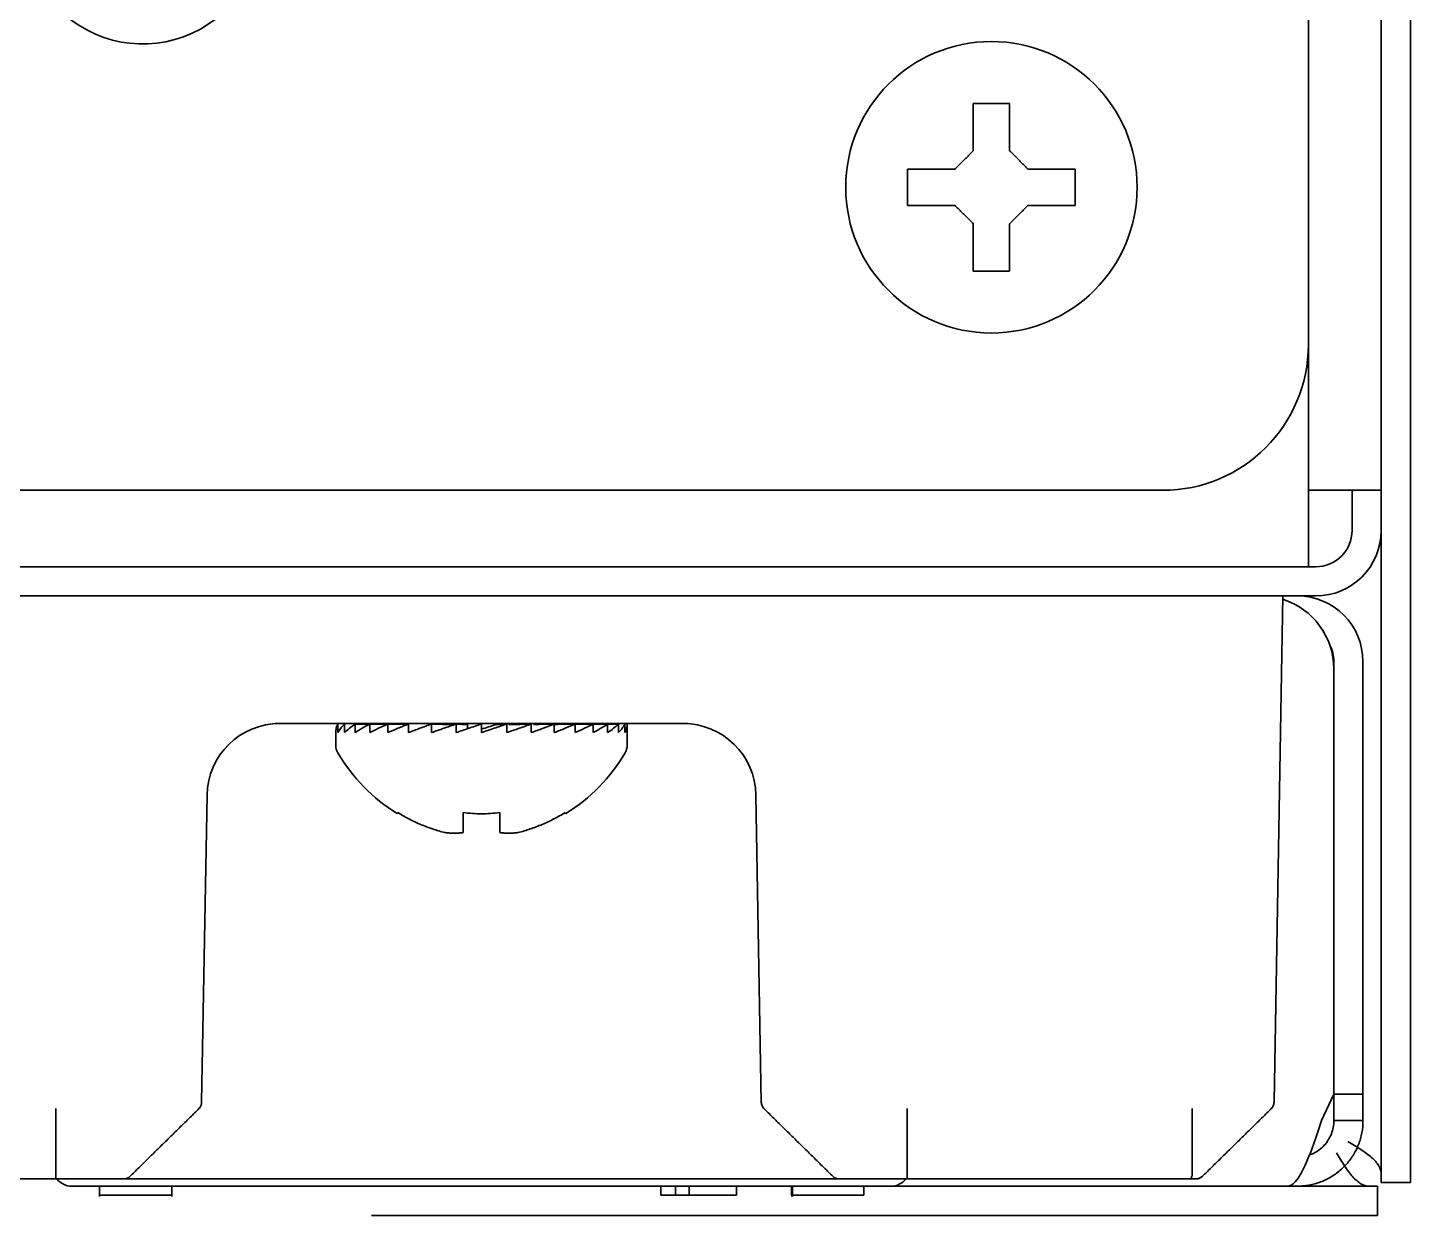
# Model space of a CAD drawing. Extents: x -760 to 4209, y 5795 to 10697.
# Drawn here: x 2672.9 to 2710.85, y 9527.12 to 9559.72 of the extents above; entities that cross this region are included whole.
import ezdxf

# ---------------------------------------------------------------- set-up
doc = ezdxf.new("R2010")
doc.units = 0
doc.header["$LTSCALE"] = 5
doc.layers.add('1', color=7, linetype='CONTINUOUS', true_color=0xffffff)

msp = doc.modelspace()

# ---------------------------------------------------------------- linework, layer by layer
at = {"layer": '1', "color": 7, "linetype": 'Continuous', "lineweight": 35}
for p, q in [((2710.054990581522, 10525.8717726869), (2710.054990581522, 9547.021772686905)), ((2710.854990581523, 9530.021772686905), (2710.854990581523, 9841.921772686905)), ((2708.054990581522, 9546.721772686904), (2708.054990581522, 9638.531297686905)), ((2708.054990581522, 9637.022382686904), (2708.054990581522, 9551.021772686905)), ((2697.054990472274, 9555.339544987834), (2697.054990472274, 9555.839545011582)), ((2701.654990690762, 9555.839545011582), (2701.654990690762, 9555.339544987834)), ((2697.054990472274, 9554.839544964085), (2697.054990472274, 9555.339544987834)), ((2701.654990690762, 9555.339544987834), (2701.654990690762, 9554.839544964085)), ((2704.054990581522, 9547.021772686905), (2645.054381581523, 9547.021772686905)), ((2708.254990581523, 9547.021772686905), (2708.054592581522, 9547.021772686905)), ((2710.054990581522, 9547.021772686905), (2708.254990581523, 9547.021772686905)), ((2709.254990581523, 9547.021772686905), (2709.254990581523, 9545.921772686905)), ((2710.054990581522, 9547.021772686905), (2710.054990581522, 9545.921772686905)), ((2708.054990581522, 9546.721772686904), (2708.054990581522, 9544.921772686905)), ((2710.054990581522, 9530.021772686905), (2710.054990581522, 9545.923799686905)), ((2708.054990581522, 9544.921772686905), (1852.054990581523, 9544.921772686905)), ((2708.054834581523, 9544.921772686905), (2708.254990581523, 9544.921772686905)), ((2665.554990581522, 9544.121772686904), (2708.254990581523, 9544.121772686904)), ((2707.354990581523, 9544.121772686904), (2707.112399581522, 9530.223731686903)), ((2708.754990581523, 9530.449205686904), (2708.754990581523, 9542.321772686904)), ((2709.554990581522, 9530.449205686904), (2709.554990581522, 9542.321772686904)), ((2708.752990581523, 9530.449205686904), (2708.752990581523, 9542.121772686904)), ((2691.013988581522, 9540.621772686904), (2679.695993581523, 9540.621772686904)), ((2681.415759581523, 9540.371772686904), (2681.415759581523, 9540.605328686905)), ((2681.596220581523, 9540.371772686904), (2681.596220581523, 9540.605328686905)), ((2681.890889581523, 9540.371772686904), (2681.890889581523, 9540.605328686905)), ((2682.290813581522, 9540.371772686904), (2682.290813581522, 9540.605328686905)), ((2682.783840581523, 9540.371772686904), (2682.783840581523, 9540.605328686905)), ((2683.121052581523, 9540.600591686903), (2683.121052581523, 9540.621772686904)), ((2683.154990581523, 9540.600103686904), (2683.154990581523, 9540.621772686904)), ((2683.188413581523, 9540.599617686905), (2683.188413581523, 9540.621772686904)), ((2683.255775581523, 9540.598637686904), (2683.255775581523, 9540.621772686904)), ((2683.287667581522, 9540.598168686904), (2683.287667581522, 9540.621772686904)), ((2683.354990581523, 9540.371772686904), (2683.354990581523, 9540.605328686905)), ((2683.420343581523, 9540.604169686903), (2683.420343581523, 9540.621772686904)), ((2683.449735581523, 9540.603641686905), (2683.449735581523, 9540.621772686904)), ((2683.643694581523, 9540.600103686904), (2683.643694581523, 9540.621772686904)), ((2683.669693581523, 9540.599617686905), (2683.669693581523, 9540.621772686904)), ((2683.919042581522, 9540.594868686905), (2683.919042581522, 9540.621772686904)), ((2683.940858581523, 9540.594442686905), (2683.940858581523, 9540.621772686904)), ((2683.986910581523, 9540.371772686904), (2683.986910581523, 9540.605328686905)), ((2684.238021581523, 9540.598637686904), (2684.238021581523, 9540.621772686904)), ((2684.254990581523, 9540.598168686904), (2684.254990581523, 9540.621772686904)), ((2684.590938581523, 9540.588500686905), (2684.590938581523, 9540.621772686904)), ((2684.660398581523, 9540.371772686904), (2684.660398581523, 9540.605328686905)), ((2684.967071581523, 9540.588500686905), (2684.967071581523, 9540.621772686904)), ((2684.972964581523, 9540.471772686904), (2684.972964581523, 9540.621772686904)), ((2685.354990581523, 9540.371772686904), (2685.354990581523, 9540.605328686905)), ((2685.742910581523, 9540.588500686905), (2685.742910581523, 9540.621772686904)), ((2686.049583581523, 9540.371772686904), (2686.049583581523, 9540.605328686905)), ((2686.119042581523, 9540.588500686905), (2686.119042581523, 9540.621772686904)), ((2686.471960581523, 9540.598637686904), (2686.471960581523, 9540.621772686904)), ((2686.723071581523, 9540.371772686904), (2686.723071581523, 9540.605328686905)), ((2686.790938581523, 9540.594868686905), (2686.790938581523, 9540.621772686904)), ((2687.066287581523, 9540.600103686904), (2687.066287581523, 9540.621772686904)), ((2687.289638581523, 9540.604169686903), (2687.289638581523, 9540.621772686904)), ((2687.354990581523, 9540.371772686904), (2687.354990581523, 9540.605328686905)), ((2687.454206581523, 9540.598637686904), (2687.454206581523, 9540.621772686904)), ((2687.554990581522, 9540.600103686904), (2687.554990581522, 9540.621772686904)), ((2687.588929581523, 9540.600591686903), (2687.588929581523, 9540.621772686904)), ((2687.926141581523, 9540.371772686904), (2687.926141581523, 9540.605328686905)), ((2688.419168581523, 9540.371772686904), (2688.419168581523, 9540.605328686905)), ((2688.819092581522, 9540.371772686904), (2688.819092581522, 9540.605328686905)), ((2689.113761581523, 9540.371772686904), (2689.113761581523, 9540.605328686905)), ((2689.294221581523, 9540.371772686904), (2689.294221581523, 9540.605328686905)), ((2689.354990581523, 9540.371772686904), (2689.354990581523, 9540.605328686905)), ((2681.354990581523, 9540.371641686905), (2681.354990581523, 9540.021772686905)), ((2689.354990581523, 9540.021772686905), (2689.354990581523, 9540.371772686904)), ((2677.820690581522, 9538.656677686904), (2677.673492581523, 9530.223731686903)), ((2693.036489581523, 9530.223731686903), (2692.889291581523, 9538.656677686904)), ((2683.054990581522, 9538.143538686903), (2683.054990581522, 9538.176781686903)), ((2687.654990581523, 9538.176781686903), (2687.654990581523, 9538.143538686903)), ((2708.413783581523, 9529.721772686904), (2708.752990581523, 9530.449205686904)), ((2708.754990581523, 9530.449205686904), (2708.754990581523, 9529.721772686904)), ((2708.754990581523, 9530.449205686904), (2709.554990581522, 9530.449205686904)), ((2709.554990581522, 9530.449205686904), (2709.554990581522, 9529.721772686904)), ((2710.054990581522, 9528.021772686905), (2710.054990581522, 9530.021772686905)), ((2710.854990581523, 9530.021772686905), (2710.854990581523, 9528.021772686905)), ((2673.672316581523, 9528.121772686904), (2665.869331581523, 9528.121772686904)), ((2673.672316581523, 9528.121772686904), (2673.672316581523, 9528.193460686904)), ((2674.251001581523, 9527.921772686905), (2674.104554581523, 9527.921772686905)), ((2677.665214581523, 9527.921772686905), (2674.251001581523, 9527.921772686905)), ((2674.865299581523, 9527.921772686905), (2674.865299581523, 9527.640522686905)), ((2674.872973581523, 9527.921772686905), (2674.872973581523, 9527.640522686905)), ((2695.175456581523, 9528.121772686904), (2675.534524581522, 9528.121772686904)), ((2676.854554581523, 9527.640522686905), (2676.854554581523, 9527.921772686905)), ((2676.854554581523, 9527.671772686905), (2676.854554581523, 9527.921772686905)), ((2678.018768581523, 9527.921772686905), (2677.665214581523, 9527.921772686905)), ((2696.104554581523, 9527.921772686905), (2678.018768581523, 9527.921772686905)), ((2690.279343581523, 9527.671772686905), (2690.279343581523, 9527.921772686905)), ((2690.684562581523, 9527.671772686905), (2690.684562581523, 9527.921772686905)), ((2691.052942581523, 9527.671772686905), (2691.052942581523, 9527.921772686905)), ((2692.354554581523, 9527.671772686905), (2692.354554581523, 9527.921772686905)), ((2693.869136581523, 9527.671772686905), (2693.869136581523, 9527.921772686905)), ((2693.889857581523, 9527.921772686905), (2693.889857581523, 9527.640522686905)), ((2695.854554581523, 9527.671772686905), (2695.854554581523, 9527.921772686905)), ((2696.604554581523, 9527.921772686905), (2696.104554581523, 9527.921772686905)), ((2707.504990581523, 9527.921772686905), (2696.591658581523, 9527.921772686905)), ((2704.850796581523, 9528.121772686904), (2697.037665581523, 9528.121772686904)), ((2704.850862581523, 9528.192873686905), (2704.850796581523, 9528.121773686904)), ((2707.504990581523, 9527.921772686905), (2707.754990581523, 9527.921772686905)), ((2707.528413581523, 9527.927939686904), (2707.505034581523, 9527.921785686904)), ((2707.754412581523, 9527.921772686905), (2707.954990581523, 9527.921772686905)), ((2707.954990581523, 9527.921772686905), (2709.954990581523, 9527.921772686905)), ((2709.954990581523, 9527.921772686905), (2709.954990581523, 9527.121772686904)), ((2710.854990581523, 9528.021772686905), (2710.054990581522, 9528.021772686905)), ((2693.872973581523, 9527.671772686905), (2693.872973581523, 9527.640522686905)), ((2682.334478581523, 9527.121772686904), (2707.954990581523, 9527.121772686904)), ((2709.954990581523, 9527.121772686904), (2707.954990581523, 9527.121772686904))]:
    msp.add_line(p, q, dxfattribs=at)
msp.add_circle((2699.354990581518, 9555.339544987834), 4.000000189989804, dxfattribs=at)
for centre, radius, start, end in [((2676.054990581522, 9562.52177268689), 3.250000000000001, 220.1240217911569, 0.2749390126854988), ((2704.054990581522, 9551.021772686905), 4, 270, 0), ((2704.054990581522, 9551.021772686905), 4, 270, 0), ((2708.254990581523, 9545.921772686905), 1.800000000000013, 270, 0), ((2708.254990581523, 9545.921772686905), 1.000000000000013, 270, 0), ((2706.752990581523, 9542.121772686904), 2, 0, 72.53015600001673), ((2707.754990581523, 9542.321772686904), 1.800000000000001, 0, 90), ((2707.754990581523, 9542.321772686904), 1.000000000000001, 0, 28.12359399993289), ((2679.820385581523, 9538.621772686904), 2, 90, 179.0000000000243), ((2690.889596581523, 9538.621772686904), 2, 0.9999999999757162, 90), ((2681.754990581523, 9540.021772686905), 0.3999999999999861, 180, 210.3011830000083), ((2688.954990581523, 9540.021772686905), 0.3999999999999861, 329.698816999989, 0), ((2685.553885581523, 9542.241772686904), 4.799999999999991, 210.3011830000083, 238.4186490000202), ((2685.156096581523, 9542.241772686904), 4.799999999999991, 301.5837320000268, 329.698816999989), ((2685.355219581523, 9541.923800686904), 3.78026259136534, 262.3959490000146, 269.9965320000032), ((2685.354763581523, 9541.923785686904), 3.780247247540081, 270.0034520000004, 277.6040660000002), ((2674.104554581523, 9528.421772686905), 0.5, 217.6410939999793, 270), ((2696.604554581523, 9528.421772686905), 0.5, 270, 322.3589060000207)]:
    msp.add_arc(centre, radius, start, end, dxfattribs=at)
for centre, major_axis, ratio, start_param, end_param in [((2734.094227581523, 9510.874789686904), (172.784491994484, -10.86107090087935), 0.160468, 1.885365767048042, 1.887792791365919), ((2728.469389581523, 9510.873445686904), (152.8354707048168, -10.94167696529489), 0.181216, 1.887303164228211, 1.890685103048575), ((2721.530564581523, 9510.874803686904), (128.2295204615294, -11.09805210854515), 0.215492, 1.892496647864702, 1.896354564944179), ((2704.601748581523, 9510.877522686904), (68.05522881943729, -12.58680141202367), 0.396499, 1.941622632079534, 1.950894805348253), ((2695.127299581522, 9510.876160686905), (31.69860232567515, -20.91441701216443), 0.6686380000000001, 2.283906737048806, 2.293178697732523), ((2694.313139581523, 9514.121188686904), (-28.83700341455625, -4.99521150115564), 0.949656, 4.846976552089214, 4.860829465230722), ((2675.582698581523, 9510.876202686904), (-31.69858512643545, -20.91436956170003), 0.6686380000000001, 3.990007466863954, 3.999279453703272), ((2666.108203581523, 9510.877480686904), (-68.05528696383043, -12.58682669797756), 0.396499, 4.332290189684636, 4.341562355531254), ((2657.220720581523, 9510.880141686905), (-99.70249339249851, -11.45387766656676), 0.27563, 4.373850139676857, 4.379776188481773), ((2649.189868581523, 9510.882916686904), (-128.2104647901791, -11.09401364138085), 0.2154680000000001, 4.386875147275713, 4.392077743925022), ((2642.248767581523, 9510.878806686904), (-152.8204854554547, -10.93907827502009), 0.181202, 4.392527981661633, 4.395910225403759), ((2636.618049581522, 9510.876115686904), (-172.7802744985989, -10.86043539595295), 0.160465, 4.395399238089658, 4.397826316895318), ((2632.469837581523, 9510.874781686904), (-187.4848411266939, -10.81812827279408), 0.147976, 4.396940923206125, 4.398589265904851)]:
    msp.add_ellipse(centre, major_axis=major_axis, ratio=ratio, start_param=start_param, end_param=end_param, dxfattribs=at)
for points, degree in [([(2698.854990557769, 9556.339545035346), (2698.854990557769, 9556.393816179454), (2698.854990557769, 9556.50192764949), (2698.854990557769, 9556.663490963056), (2698.854990557769, 9556.822375203632), (2698.854990557769, 9556.97775820806), (2698.854990557769, 9557.129569684566), (2698.854990557769, 9557.28603734641), (2698.854990557769, 9557.452274516112), (2698.854990557769, 9557.57560754882), (2698.854990557769, 9557.639545097092)], 3), ([(2698.854990557769, 9557.639545097092), (2699.02165723235, 9557.639545097092), (2699.354990581511, 9557.639545097092), (2699.688323930686, 9557.639545097092), (2699.854990605267, 9557.639545097092)], 3), ([(2698.354990534021, 9555.839545011582), (2698.378716103698, 9555.863270581267), (2698.426205976621, 9555.910760454182), (2698.49759524975, 9555.982149727311), (2698.569031298926, 9556.053585776495), (2698.640474772694, 9556.125029250285), (2698.711940551317, 9556.1964950289), (2698.783428059223, 9556.267982536785), (2698.831130601409, 9556.315685078971), (2698.854990557769, 9556.339545035346)], 3), ([(2699.854990605267, 9556.339545035346), (2699.881051217862, 9556.31348442272), (2699.932266070975, 9556.262269569623), (2700.006032262203, 9556.188503378395), (2700.077674399095, 9556.116861241495), (2700.14781889639, 9556.046716744215), (2700.217100218704, 9555.9774354219), (2700.285925214268, 9555.90861042633), (2700.331967975306, 9555.862567665292), (2700.354990629015, 9555.839545011582)], 3), ([(2700.354990629015, 9555.839545011582), (2700.409261773124, 9555.839545011582), (2700.517373243152, 9555.839545011582), (2700.678936556726, 9555.839545011582), (2700.837820797324, 9555.839545011582), (2700.99320380173, 9555.839545011582), (2701.145015278244, 9555.839545011582), (2701.301482940095, 9555.839545011582), (2701.467720109797, 9555.839545011582), (2701.591053142476, 9555.839545011582), (2701.654990690762, 9555.839545011582)], 3), ([(2698.354990534021, 9554.839544964085), (2698.300719389905, 9554.839544964085), (2698.192607919862, 9554.839544964085), (2698.031044606296, 9554.839544964085), (2697.87216036572, 9554.839544964085), (2697.716777361284, 9554.839544964085), (2697.564965884771, 9554.839544964085), (2697.408498222927, 9554.839544964085), (2697.242261053232, 9554.839544964085), (2697.118928020545, 9554.839544964085), (2697.054990472267, 9554.839544964085)], 3), ([(2698.854990557769, 9554.339544940336), (2698.828929945159, 9554.365605552932), (2698.777715092061, 9554.41682040603), (2698.703948900833, 9554.490586597287), (2698.632306763926, 9554.562228734172), (2698.562162266624, 9554.632373231481), (2698.492880944339, 9554.701654553766), (2698.424055948761, 9554.770479549366), (2698.37801318773, 9554.816522310375), (2698.354990534021, 9554.839544964085)], 3), ([(2700.354990629015, 9554.839544964085), (2700.331265059345, 9554.8158193944), (2700.283775186415, 9554.76832952147), (2700.212385913279, 9554.696940248356), (2700.140949864117, 9554.625504199172), (2700.069506390335, 9554.55406072544), (2699.998040611712, 9554.482594946781), (2699.926553103813, 9554.411107438882), (2699.878850561627, 9554.363404896696), (2699.854990605267, 9554.339544940336)], 3), ([(2699.854990605267, 9554.339544940336), (2699.854990605267, 9554.285273796228), (2699.854990605267, 9554.177162326207), (2699.854990605267, 9554.015599012611), (2699.854990605267, 9553.85671477202), (2699.854990605267, 9553.701331767606), (2699.854990605267, 9553.5495202911), (2699.854990605267, 9553.393052629242), (2699.854990605267, 9553.226815459555), (2699.854990605267, 9553.103482426875), (2699.854990605267, 9553.039544878604)], 3), ([(2699.854990605267, 9553.039544878604), (2699.688323930686, 9553.039544878604), (2699.354990581511, 9553.039544878604), (2699.02165723235, 9553.039544878604), (2698.854990557769, 9553.039544878604)], 3), ([(2681.415760016079, 9540.605329110782), (2681.395430215824, 9540.567662311274), (2681.365107194147, 9540.49099475335), (2681.354992213009, 9540.411824152286), (2681.354991028335, 9540.371655072462)], 3), ([(2681.596220544984, 9540.605329110822), (2681.556178655177, 9540.567662311247), (2681.48619525085, 9540.490994753261), (2681.435951982942, 9540.411824152286), (2681.415767095707, 9540.37165507254)], 3), ([(2681.89088941299, 9540.605329110611), (2681.832352086173, 9540.567662311143), (2681.724834709524, 9540.490994753269), (2681.635989771144, 9540.411824152183), (2681.596234488948, 9540.371655072322)], 3), ([(2682.290813255652, 9540.60532911111), (2682.215559118943, 9540.5676623113), (2682.073774631076, 9540.490994753094), (2681.949027530599, 9540.411824152388), (2681.890909797495, 9540.3716550729)], 3), ([(2682.783840589381, 9540.605329110787), (2682.694156201531, 9540.567662311307), (2682.522412652312, 9540.490994753407), (2682.365553767459, 9540.411824152305), (2682.290839461497, 9540.371655072444)], 3), ([(2683.354991028127, 9540.6053291108), (2683.253601403942, 9540.567662311301), (2683.05711713424, 9540.490994753382), (2682.87291254275, 9540.411824152294), (2682.783871820233, 9540.37165507245)], 3), ([(2683.986910454825, 9540.605329110698), (2683.876896266699, 9540.567662311298), (2683.661641351604, 9540.49099475347), (2683.455688016826, 9540.411824152276), (2683.355026335091, 9540.371655072327)], 3), ([(2684.66039831746, 9540.605329110753), (2684.545102290898, 9540.567662311209), (2684.317617142126, 9540.49099475326), (2684.096172851811, 9540.411824152257), (2683.986948765034, 9540.37165507248)], 3), ([(2685.354991028127, 9540.605329111186), (2685.237916374636, 9540.5676623112), (2685.005113013377, 9540.490994752838), (2684.774906240069, 9540.41182415236), (2684.66043846672, 9540.371655073077)], 3), ([(2686.049584030632, 9540.605329206177), (2685.934287955831, 9540.56766239181), (2685.703239897362, 9540.490994803078), (2685.471265260136, 9540.41182416923), (2685.355031796894, 9540.371655072568)], 3), ([(2686.72307160143, 9540.605329110638), (2686.613057413327, 9540.567662311178), (2686.390785092661, 9540.49099463857), (2686.164091249927, 9540.411824152205), (2686.049623888237, 9540.371655072333)], 3), ([(2687.354991028127, 9540.605329110702), (2687.253601403953, 9540.567662311181), (2687.046858423621, 9540.490994753254), (2686.832333187917, 9540.411824152225), (2686.723109911517, 9540.371655072418)], 3), ([(2687.926141466874, 9540.605329110931), (2687.83645707905, 9540.567662311321), (2687.651525185667, 9540.4909947533), (2687.455686831931, 9540.41182415235), (2687.355026334791, 9540.371655072635)], 3), ([(2688.419168800603, 9540.605329111044), (2688.343914663887, 9540.567662311281), (2688.186412919473, 9540.490994753123), (2688.01521189698, 9540.411824152363), (2687.92617269736, 9540.37165507282)], 3), ([(2688.819092643264, 9540.605329110764), (2688.76055531645, 9540.56766231126), (2688.635269331747, 9540.490994753342), (2688.493907497072, 9540.411824152276), (2688.419195006129, 9540.371655072448)], 3), ([(2689.113761511271, 9540.60532911079), (2689.073719621443, 9540.567662311396), (2688.984456147719, 9540.490994753567), (2688.877228708602, 9540.411824152345), (2688.819113027501, 9540.37165507238)], 3), ([(2689.294222040176, 9540.605329110786), (2689.273892239921, 9540.567662311307), (2689.223363502687, 9540.490994753409), (2689.153528510569, 9540.411824152305), (2689.11377545483, 9540.371655072442)], 3), ([(2689.354991028127, 9540.605329110735), (2689.354991028127, 9540.567662311201), (2689.344732317487, 9540.490994753265), (2689.31441167328, 9540.411824152243), (2689.294229119401, 9540.37165507245)], 3), ([(2684.354991028127, 9537.625963344828), (2684.395388179765, 9537.620808921723), (2684.477067058577, 9537.612850805437), (2684.603263329585, 9537.608595249032), (2684.730226055324, 9537.612642382855), (2684.813520855469, 9537.620672010973), (2684.854991028127, 9537.625963344828)], 3), ([(2685.854991028127, 9537.625963344828), (2685.896637271043, 9537.620649545514), (2685.980271653391, 9537.612595869703), (2686.107921994431, 9537.60858290623), (2686.234338560174, 9537.612954177654), (2686.315191624414, 9537.620885190609), (2686.354991028127, 9537.625963344828)], 3), ([(2673.672316748773, 9530.049781044025), (2673.672316748773, 9528.193466388491)], 1), ([(2677.598757465779, 9530.049780603873), (2675.709758396609, 9528.193466388571)], 1), ([(2693.111224590476, 9530.049780603873), (2695.000223659632, 9528.193466388586)], 1), ([(2697.037665307481, 9530.049781044025), (2697.037665307481, 9528.193466388486)], 1), ([(2704.860957488048, 9530.049781044025), (2704.860957488048, 9528.193755452292)], 1), ([(2707.037664322783, 9530.049780195319), (2705.148959703431, 9528.193755335047)], 1), ([(2708.754991028128, 9529.721773041429), (2709.555366028128, 9529.721773041429)], 1), ([(2705.132126689701, 9528.193497457689), (2705.088257864648, 9528.147604090082), (2705.028568870742, 9528.121773041423), (2704.967422238383, 9528.121773041423)], 3), ([(2690.684562359334, 9527.671773041424), (2690.549489450663, 9527.671773041424), (2690.414416541989, 9527.671773041424), (2690.279343633318, 9527.671773041424)], 3), ([(2691.05294301935, 9527.671773041424), (2690.930149466012, 9527.671773041424), (2690.807355912674, 9527.671773041424), (2690.684562359334, 9527.671773041424)], 3), ([(2692.354554684738, 9527.671773041424), (2691.920684129609, 9527.671773041424), (2691.48681357448, 9527.671773041424), (2691.05294301935, 9527.671773041424)], 3)]:
    msp.add_open_spline(points, degree=degree, dxfattribs=at)
for points, knots in [([(2699.854990605267, 9557.639545097092), (2699.854990605267, 9557.436715423584), (2699.854990605267, 9557.22688249531), (2699.854990605267, 9556.90192209266), (2699.854990605267, 9556.791892504149), (2699.854990605267, 9556.568360028574), (2699.854990605267, 9556.454858877845), (2699.854990605267, 9556.339545035346)], [0, 0, 0, 0, 0.5, 0.5, 0.75, 0.75, 1, 1, 1, 1]), ([(2697.054990472267, 9555.839545011582), (2697.257820145767, 9555.839545011582), (2697.467653074042, 9555.839545011582), (2697.792613476684, 9555.839545011582), (2697.902643065203, 9555.839545011582), (2698.12617554077, 9555.839545011582), (2698.239676691492, 9555.839545011582), (2698.354990534021, 9555.839545011582)], [0, 0, 0, 0, 0.5, 0.5, 0.75, 0.75, 1, 1, 1, 1]), ([(2701.654990690762, 9554.839544964085), (2701.452161017254, 9554.839544964085), (2701.242328089002, 9554.839544964085), (2700.917367686352, 9554.839544964085), (2700.807338097811, 9554.839544964085), (2700.583805622258, 9554.839544964085), (2700.470304471544, 9554.839544964085), (2700.354990629015, 9554.839544964085)], [0, 0, 0, 0, 0.4999999999999998, 0.4999999999999998, 0.7499999999999999, 0.7499999999999999, 1, 1, 1, 1]), ([(2698.854990557769, 9553.039544878604), (2698.854990557769, 9553.242374552112), (2698.854990557769, 9553.452207480357), (2698.854990557769, 9553.777167882992), (2698.854990557769, 9553.887197471548), (2698.854990557769, 9554.110729947108), (2698.854990557769, 9554.224231097807), (2698.854990557769, 9554.339544940336)], [0, 0, 0, 0, 0.5, 0.5, 0.75, 0.75, 1, 1, 1, 1]), ([(2683.0549910286, 9538.176781469088), (2683.257820692403, 9538.052321382787), (2683.467653610591, 9537.944389856993), (2683.792613997699, 9537.806591834804), (2683.902643580965, 9537.764693687564), (2684.126176045826, 9537.68909481367), (2684.239677191119, 9537.655389989113), (2684.354991028127, 9537.625963344828)], [0, 0, 0, 0, 0.4999999999999997, 0.4999999999999997, 0.7499999999999998, 0.7499999999999998, 1, 1, 1, 1]), ([(2684.854991028127, 9537.625963344828), (2684.854991028127, 9537.655287852971), (2684.854991028127, 9537.688893535505), (2684.854991028127, 9537.764353657783), (2684.854991028127, 9537.806211959192), (2684.854991028127, 9537.89810682372), (2684.854991028127, 9537.948144326134), (2684.854991028127, 9538.029404418405), (2684.854991028127, 9538.057548698833), (2684.854991028127, 9538.115724064462), (2684.854991028127, 9538.145772356962), (2684.854991028127, 9538.17678146925)], [0, 0, 0, 0, 0.2499999999999999, 0.2499999999999999, 0.4999999999999998, 0.4999999999999998, 0.7499999999999997, 0.7499999999999997, 0.8749999999999998, 0.8749999999999998, 1, 1, 1, 1]), ([(2685.854991028127, 9538.17678146925), (2685.854991028127, 9538.052321382882), (2685.854991028127, 9537.944389857134), (2685.854991028127, 9537.806591834877), (2685.854991028127, 9537.76469368762), (2685.854991028127, 9537.689094813692), (2685.854991028127, 9537.655389989122), (2685.854991028127, 9537.625963344828)], [0, 0, 0, 0, 0.5, 0.5, 0.75, 0.75, 1, 1, 1, 1]), ([(2686.354991028127, 9537.625963344828), (2686.469904625465, 9537.655287852971), (2686.583144425324, 9537.688893535505), (2686.806399034006, 9537.764353657783), (2686.916412333046, 9537.806211959192), (2687.133241501498, 9537.89810682372), (2687.240057003677, 9537.948144326134), (2687.39785476138, 9538.029404418405), (2687.450085881322, 9538.057548698833), (2687.553368168684, 9538.115724064462), (2687.604456210051, 9538.145772356962), (2687.654991028126, 9538.17678146925)], [0, 0, 0, 0, 0.2499999999999998, 0.2499999999999998, 0.4999999999999996, 0.4999999999999996, 0.7499999999999993, 0.7499999999999993, 0.8749999999999997, 0.8749999999999997, 1, 1, 1, 1]), ([(2677.673492521395, 9530.223730554704), (2677.672927738604, 9530.191374170276), (2677.666002829719, 9530.159140982347), (2677.640453970568, 9530.099674402087), (2677.621839634866, 9530.07246338826), (2677.598757913681, 9530.049781044025)], [0, 0, 0, 0, 0.5, 0.5, 1, 1, 1, 1]), ([(2693.111224142574, 9530.049781044025), (2693.088142421389, 9530.07246338826), (2693.069528085687, 9530.099674402087), (2693.043979226536, 9530.159140982347), (2693.03705431765, 9530.191374170276), (2693.03648953486, 9530.223730554704)], [0, 0, 0, 0, 0.5, 0.5, 1, 1, 1, 1]), ([(2707.112399822471, 9530.223732177694), (2707.111835241528, 9530.191375317325), (2707.104910345798, 9530.159141616326), (2707.079361162786, 9530.099674147023), (2707.06074649075, 9530.072462758859), (2707.037664322805, 9530.049780195346)], [0, 0, 0, 0, 0.5, 0.5, 1, 1, 1, 1]), ([(2708.413783827392, 9529.721773029893), (2708.339993232893, 9529.49854424703), (2708.266222203054, 9529.275445842799), (2708.118660578718, 9528.859578943824), (2708.044879766549, 9528.666973369212), (2707.897318142212, 9528.338528834956), (2707.823537330043, 9528.202791220981), (2707.675975705706, 9528.006699138949), (2707.60220468021, 9527.946402401565), (2707.528414081369, 9527.92793985625)], [0, 0, 0, 0, 0.25, 0.25, 0.5, 0.5, 0.75, 0.75, 1, 1, 1, 1]), ([(2709.554991028127, 9529.721773041423), (2709.554991028127, 9529.61017342068), (2709.544582480406, 9529.49857602244), (2709.503306522238, 9529.279226537197), (2709.472439933801, 9529.171478818529), (2709.391311878735, 9528.963545800276), (2709.341052027766, 9528.863364641666), (2709.222870480618, 9528.674020977094), (2709.154951138019, 9528.584862241903), (2709.003792906092, 9528.420639556749), (2708.920557027072, 9528.34557887727), (2708.741636486033, 9528.212142220413), (2708.645955387205, 9528.15376890042), (2708.445444605245, 9528.05572132158), (2708.340618915274, 9528.016049015343), (2708.125434740579, 9527.956772777612), (2708.015080541235, 9527.937170026598), (2707.903863269325, 9527.927939979012)], [0, 0, 0, 0, 0.125, 0.125, 0.25, 0.25, 0.375, 0.375, 0.5, 0.5, 0.625, 0.625, 0.75, 0.75, 0.875, 0.875, 1, 1, 1, 1]), ([(2708.754991028128, 9529.721773035024), (2708.754992626058, 9529.597759910805), (2708.731663633269, 9529.473813690005), (2708.64152336393, 9529.24277619961), (2708.574735336428, 9529.135773096084), (2708.406780731342, 9528.95330434152), (2708.305669371203, 9528.877893600107), (2708.160291141443, 9528.806807703777), (2708.125359611936, 9528.79214269852), (2708.089711975031, 9528.779493752287)], [0, 0, 0, 0, 0.3025661390669979, 0.3025661390669979, 0.6051322781339958, 0.6051322781339958, 0.9076984172009938, 0.9076984172009938, 1, 1, 1, 1]), ([(2710.054991028127, 9528.26298024216), (2710.054992626059, 9528.336769130448), (2710.031663633269, 9528.410541866497), (2709.94152336393, 9528.558103490834), (2709.874735336428, 9528.631884303002), (2709.706780731341, 9528.77944592734), (2709.605669371204, 9528.853226739508), (2709.382878156591, 9529.000788363845), (2709.261286168998, 9529.074561076735), (2709.13769783898, 9529.148349988182)], [0, 0, 0, 0, 0.25, 0.25, 0.5, 0.5, 0.75, 0.75, 1, 1, 1, 1]), ([(2708.828414081368, 9528.839066240758), (2708.902202992815, 9528.715477925964), (2708.975975705706, 9528.593885953349), (2709.123537330044, 9528.371094766177), (2709.197318142212, 9528.269983418491), (2709.344879766549, 9528.102028834093), (2709.418660578718, 9528.035240814817), (2709.566222203055, 9527.94510055658), (2709.639994939103, 9527.921771566665), (2709.713783827393, 9527.921773164597)], [0, 0, 0, 0, 0.25, 0.25, 0.5, 0.5, 0.75, 0.75, 1, 1, 1, 1]), ([(2675.534548857544, 9528.121773041423), (2675.533540165986, 9528.121773041423), (2675.529945118213, 9528.121773041423), (2675.519863300423, 9528.121773041423), (2675.515720337845, 9528.121773041423), (2675.505819546813, 9528.121773041423), (2675.500047779356, 9528.121773041423), (2675.48707299451, 9528.121773041423), (2675.479970846112, 9528.121773041423), (2675.46453557069, 9528.121773041423), (2675.456152592686, 9528.121773041423), (2675.428921683073, 9528.121773041423), (2675.407962490279, 9528.121773041423), (2675.360755135588, 9528.121773041423), (2675.334479886638, 9528.121773041423), (2675.290870731189, 9528.121773041423), (2675.27564454586, 9528.121773041423), (2675.243837329688, 9528.121773041423), (2675.227374416527, 9528.121773041423), (2675.176352557189, 9528.121773041423), (2675.103984370782, 9528.121773041423), (2675.022988367025, 9528.121773041423), (2674.95881402433, 9528.121773041423), (2674.936863262457, 9528.121773041423), (2674.891881575653, 9528.121773041423), (2674.86881527867, 9528.121773041423), (2674.798051452925, 9528.121773041423), (2674.749370368117, 9528.121773041423), (2674.598906814408, 9528.121773041423), (2674.492732195013, 9528.121773041423), (2674.352836781608, 9528.121773041423), (2674.324437901076, 9528.121773041423), (2674.26693858722, 9528.121773041423), (2674.238053863481, 9528.121773041423), (2674.151020333164, 9528.121773041423), (2674.092505230008, 9528.121773041423), (2674.003852450785, 9528.121773041423), (2673.974281634009, 9528.121773041423), (2673.914839210887, 9528.121773041423), (2673.884948614221, 9528.121773041423), (2673.824729793829, 9528.121773041423), (2673.794415300321, 9528.121773041423), (2673.73352743059, 9528.121773041423), (2673.702957202784, 9528.121773041423), (2673.672316316951, 9528.121773041423)], [0, 0, 0, 0, 0.0624999999999951, 0.0624999999999951, 0.0937499999999926, 0.0937499999999926, 0.1249999999999901, 0.1249999999999901, 0.1562499999999876, 0.1562499999999876, 0.1874999999999852, 0.1874999999999852, 0.2499999999999785, 0.2499999999999785, 0.3124999999999719, 0.3124999999999719, 0.3437499999999676, 0.3437499999999676, 0.3749999999999634, 0.3749999999999634, 0.4374999999999589, 0.4999999999999544, 0.4999999999999544, 0.5312499999999521, 0.5312499999999521, 0.5624999999999499, 0.5624999999999499, 0.6249999999999519, 0.6249999999999519, 0.749999999999963, 0.749999999999963, 0.7812499999999654, 0.7812499999999654, 0.8124999999999676, 0.8124999999999676, 0.8749999999999784, 0.8749999999999784, 0.9062499999999838, 0.9062499999999838, 0.9374999999999892, 0.9374999999999892, 0.9687499999999946, 0.9687499999999946, 1, 1, 1, 1]), ([(2675.534548857544, 9528.121773041423), (2675.566908601806, 9528.121773041423), (2675.599256164175, 9528.128135476569), (2675.659155838756, 9528.152646793187), (2675.686685401613, 9528.170786447323), (2675.709764460976, 9528.193472348008)], [0, 0, 0, 0, 0.5, 0.5, 1, 1, 1, 1]), ([(2695.175457040087, 9528.121773041423), (2695.143095726873, 9528.121773041423), (2695.110746591892, 9528.128134348915), (2695.050843179606, 9528.152641481924), (2695.023311445197, 9528.170778084897), (2695.000229724012, 9528.193460429135)], [0, 0, 0, 0, 0.5, 0.5, 1, 1, 1, 1]), ([(2697.040555795746, 9528.121773041423), (2697.009954213567, 9528.121773041423), (2696.979392954519, 9528.121773041423), (2696.918417747901, 9528.121773041423), (2696.888005347952, 9528.121773041423), (2696.827429550577, 9528.121773041423), (2696.79727591736, 9528.121773041423), (2696.737181991764, 9528.121773041423), (2696.707225521125, 9528.121773041423), (2696.647345720962, 9528.121773041423), (2696.617721238925, 9528.121773041423), (2696.558989528286, 9528.121773041423), (2696.529883862794, 9528.121773041423), (2696.443296505106, 9528.121773041423), (2696.386512080742, 9528.121773041423), (2696.275261441512, 9528.121773041423), (2696.220670796977, 9528.121773041423), (2696.140389566099, 9528.121773041423), (2696.113871494201, 9528.121773041423), (2696.061516185855, 9528.121773041423), (2695.984483158448, 9528.121773041423), (2695.911874113391, 9528.121773041423), (2695.818842970023, 9528.121773041423), (2695.774192671493, 9528.121773041423), (2695.688614575389, 9528.121773041423), (2695.647788707309, 9528.121773041423), (2695.570015916323, 9528.121773041423), (2695.533684546233, 9528.121773041423), (2695.46593816561, 9528.121773041423), (2695.434515708293, 9528.121773041423), (2695.376649853042, 9528.121773041423), (2695.350216764067, 9528.121773041423), (2695.314584726929, 9528.121773041423), (2695.30333200321, 9528.121773041423), (2695.282071418888, 9528.121773041423), (2695.272186929334, 9528.121773041423), (2695.253818302032, 9528.121773041423), (2695.245409363411, 9528.121773041423), (2695.230061164197, 9528.121773041423), (2695.223009567137, 9528.121773041423), (2695.210168267012, 9528.121773041423), (2695.204447048215, 9528.121773041423), (2695.194578021647, 9528.121773041423), (2695.182117934703, 9528.121773041423), (2695.17657462271, 9528.121773041423), (2695.175482803123, 9528.121773041423)], [0, 0, 0, 0, 0.031250000000001, 0.031250000000001, 0.0625000000000021, 0.0625000000000021, 0.0937500000000031, 0.0937500000000031, 0.1250000000000041, 0.1250000000000041, 0.1562500000000051, 0.1562500000000051, 0.1875000000000062, 0.1875000000000062, 0.2500000000000077, 0.2500000000000077, 0.3125000000000092, 0.3125000000000092, 0.3437500000000094, 0.3437500000000094, 0.3750000000000098, 0.4375000000000099, 0.4375000000000099, 0.5000000000000101, 0.5000000000000101, 0.5625000000000102, 0.5625000000000102, 0.6250000000000104, 0.6250000000000104, 0.6875000000000105, 0.6875000000000105, 0.7500000000000108, 0.7500000000000108, 0.7812500000000097, 0.7812500000000097, 0.8125000000000085, 0.8125000000000085, 0.8437500000000075, 0.8437500000000075, 0.8750000000000064, 0.8750000000000064, 0.9062500000000052, 0.9062500000000052, 0.9375000000000042, 1, 1, 1, 1]), ([(2697.037665307481, 9528.19347234825), (2697.038147055525, 9528.170789232754), (2697.038628803569, 9528.152651231008), (2697.039592299657, 9528.128140067529), (2697.040074047701, 9528.12177612856), (2697.040555795746, 9528.12177304256)], [0, 0, 0, 0, 0.5, 0.5, 1, 1, 1, 1]), ([(2704.967422238375, 9528.121773041423), (2704.966203853787, 9528.121773041423), (2704.964837861541, 9528.121773041423), (2704.962013751113, 9528.121773041423), (2704.960540936868, 9528.121773041423), (2704.955692958326, 9528.121773041423), (2704.95205157907, 9528.121773041423), (2704.943929245112, 9528.121773041423), (2704.939382638189, 9528.121773041423), (2704.929456187746, 9528.121773041423), (2704.924214488535, 9528.121773041423), (2704.913103764084, 9528.121773041423), (2704.907241531277, 9528.121773041423), (2704.89495949969, 9528.121773041423), (2704.888505999768, 9528.121773041423), (2704.878644199216, 9528.121773041423), (2704.875301573377, 9528.121773041423), (2704.868561670626, 9528.121773041423), (2704.865158432458, 9528.121773041423), (2704.854829963501, 9528.121773041423), (2704.847820354944, 9528.121773041423), (2704.840636376854, 9528.121773041423)], [0, 0, 0, 0, 0.0624999999999881, 0.0624999999999881, 0.1249999999999762, 0.1249999999999762, 0.2499999999999793, 0.2499999999999793, 0.3749999999999825, 0.3749999999999825, 0.4999999999999857, 0.4999999999999857, 0.6249999999999889, 0.6249999999999889, 0.7499999999999921, 0.7499999999999921, 0.8124999999999998, 0.8124999999999998, 0.8750000000000074, 0.8750000000000074, 1, 1, 1, 1]), ([(2705.14895945497, 9528.193755587285), (2705.147107495004, 9528.191961866956), (2705.143408226725, 9528.188378931673), (2705.13765988248, 9528.183232156221), (2705.13178265638, 9528.178265354585), (2705.125768126514, 9528.1734972863), (2705.119627156579, 9528.168926872013), (2705.113365517872, 9528.164558023826), (2705.106990386231, 9528.160393018368), (2705.100508597469, 9528.15643426734), (2705.093927102931, 9528.152683846773), (2705.087252837946, 9528.1491436249), (2705.080492747194, 9528.145815230537), (2705.073653768371, 9528.142700064322), (2705.066742827205, 9528.139799298806), (2705.059766829655, 9528.137113881807), (2705.052732655065, 9528.134644539077), (2705.045647149309, 9528.132391777688), (2705.038517118153, 9528.130355888448), (2705.031349320819, 9528.128536952521), (2705.024150463649, 9528.126934833383), (2705.016927194304, 9528.125549224049), (2705.009686094908, 9528.124379489545), (2705.002433680026, 9528.123425271351), (2704.995176377599, 9528.122684259768), (2704.987920574218, 9528.122160495472), (2704.980672422147, 9528.121833528283), (2704.975843582195, 9528.121793186296), (2704.973432288919, 9528.121773041423)], [0, 0, 0, 0, 0.0396953957006364, 0.0792910865949752, 0.1187871918029769, 0.1581838313485766, 0.1974811261677852, 0.2366791981167551, 0.275778169980018, 0.314778165478769, 0.353679309279205, 0.3924817270009745, 0.4311855452256662, 0.469790891505427, 0.5082978943716089, 0.5467066833434834, 0.5850173889371311, 0.623230142674281, 0.6613450770913157, 0.6993623257483462, 0.7372820232383371, 0.7751043051963279, 0.8128293083087587, 0.8504571703228431, 0.8879880300560447, 0.9254220274056372, 0.9627593033583252, 1, 1, 1, 1]), ([(2707.903863269324, 9527.927939979012), (2707.900492949472, 9527.927665768915), (2707.893751728833, 9527.927117301455), (2707.883537637354, 9527.92635984707), (2707.873250735225, 9527.925651947437), (2707.862883716991, 9527.924999484934), (2707.852438885856, 9527.924402545572), (2707.841915984828, 9527.923862781676), (2707.831315463104, 9527.92338143226), (2707.820637598859, 9527.922959866912), (2707.809882735274, 9527.922599393269), (2707.799051217349, 9527.922301481845), (2707.788143408862, 9527.922067054504), (2707.777159689177, 9527.92189912323), (2707.766100450229, 9527.921792869654), (2707.758701899887, 9527.921779664632), (2707.754991028128, 9527.921773041424)], [0, 0, 0, 0, 0.0703556121036076, 0.1407233512650173, 0.2111420186564013, 0.2816503313719154, 0.3522868590961395, 0.4230899619790688, 0.4940977302070391, 0.5653479257245005, 0.636877926532326, 0.7087246739286932, 0.7809246230188897, 0.8535136967636273, 0.9265272437727718, 1, 1, 1, 1]), ([(2676.854591521236, 9527.671773041335), (2676.854581520236, 9527.671773041424), (2676.854571519236, 9527.671773041424), (2676.854507179988, 9527.671773041424), (2676.757087301775, 9527.671773041424), (2676.369908120764, 9527.671773041424), (2676.119328284124, 9527.671773041424), (2675.63275882902, 9527.671773041424), (2675.471592290264, 9527.671773041424), (2675.187632198168, 9527.671773041424), (2675.076350540455, 9527.671773041424), (2674.91340310096, 9527.671773041424), (2674.87291607916, 9527.671773041424), (2674.87293108066, 9527.671773041424)], [0, 0, 0, 0, 0.0001155126609556, 0.0001155126609556, 0.2658882744721768, 0.2658882744721768, 0.5321825339696942, 0.5321825339696942, 0.6879646757757444, 0.6879646757757444, 0.8437468175817886, 0.8437468175817886, 1, 1, 1, 1]), ([(2695.854554684738, 9527.671773041424), (2695.82999597407, 9527.671773041424), (2695.730226211983, 9527.671773041424), (2695.383293442943, 9527.671773041424), (2695.163840947209, 9527.671773041424), (2694.608967578061, 9527.671773041424), (2694.367217769925, 9527.671773041424), (2693.98549607234, 9527.671773041424), (2693.889828445784, 9527.671773041424), (2693.889843447284, 9527.671773041424)], [0, 0, 0, 0, 0.2373177942015644, 0.2373177942015644, 0.4746916605693892, 0.4746916605693892, 0.7376714542130358, 0.7376714542130358, 1, 1, 1, 1])]:
    msp.add_open_spline(points, degree=3, knots=knots, dxfattribs=at)

doc.saveas('drawing.dxf')
